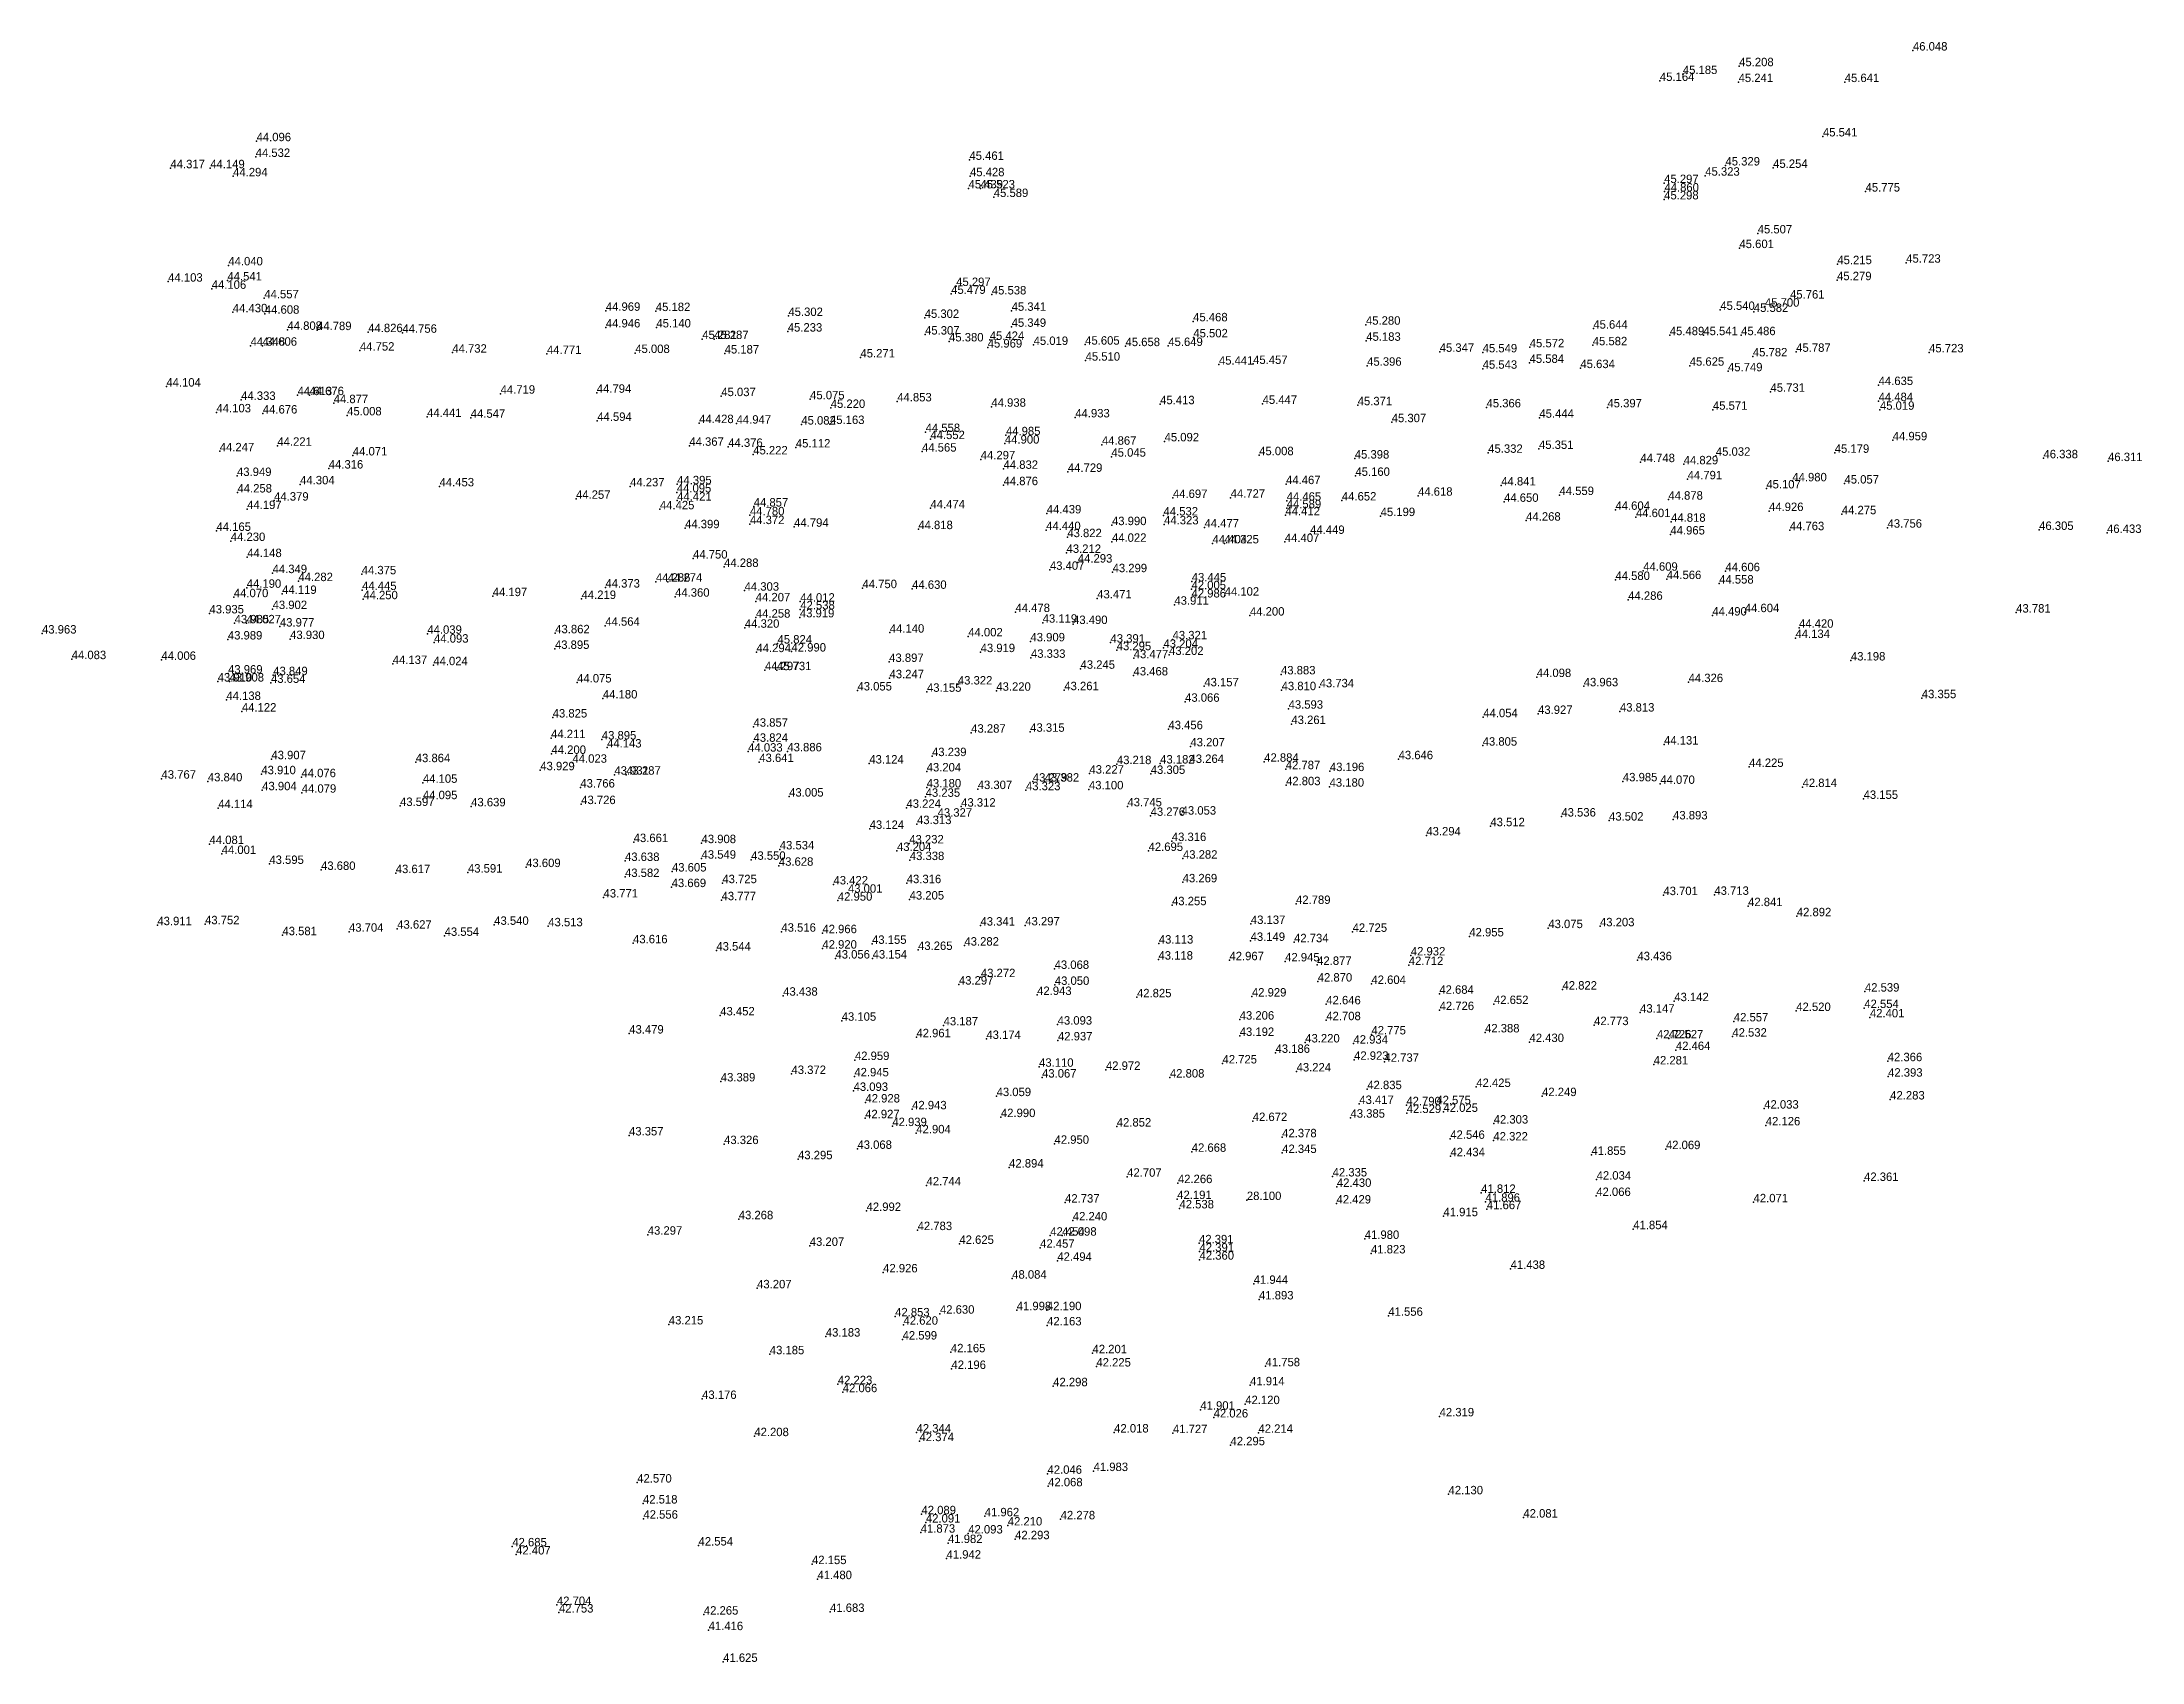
# Model space of a CAD drawing. Header units: metres. Extents: x 18 to 317, y 48 to 279.
import ezdxf

# ---------------------------------------------------------------- set-up
doc = ezdxf.new("R2010")
doc.units = ezdxf.units.M
doc.layers.add('SURVEY-LABELS', color=2, linetype='Continuous')
doc.layers.add('SURVEY-POINTS', color=3, linetype='Continuous')

msp = doc.modelspace()

# ---------------------------------------------------------------- linework, layer by layer
at = {"layer": 'SURVEY-POINTS'}
for p in [(260.06, 275.22, 45.21), (284.81, 277.45, 46.05), (248.77, 273.12, 45.16), (252.04, 274.1, 45.19), (259.98, 272.96, 45.24), (275.1, 272.96, 45.64), (48.92, 264.54, 44.1), (271.99, 265.22, 45.54), (36.65, 260.69, 44.32), (42.32, 260.69, 44.15), (48.79, 262.3, 44.53), (150.44, 261.88, 45.46), (258.11, 261.08, 45.33), (264.9, 260.74, 45.25), (45.58, 259.54, 44.29), (150.31, 257.82, 45.44), (150.52, 259.55, 45.43), (152.01, 257.82, 45.52), (249.38, 258.58, 45.3), (249.42, 257.37, 44.86), (255.23, 259.63, 45.32), (278.06, 257.37, 45.78), (153.91, 256.59, 45.59), (249.38, 256.25, 45.3), (262.7, 251.41, 45.51), (260.1, 249.32, 45.6), (44.9, 246.86, 44.04), (274.04, 247.03, 45.22), (283.85, 247.24, 45.72), (36.33, 244.54, 44.1), (42.53, 243.52, 44.11), (44.77, 244.71, 44.54), (147.84, 242.8, 45.48), (148.55, 243.92, 45.3), (153.63, 242.72, 45.54), (274, 244.75, 45.28), (45.54, 240.18, 44.43), (50.02, 242.17, 44.56), (50.1, 239.97, 44.61), (98.66, 240.39, 44.97), (105.78, 240.35, 45.18), (124.66, 239.65, 45.3), (144.07, 239.38, 45.3), (156.45, 240.39, 45.34), (257.37, 240.52, 45.54), (262.15, 240.23, 45.58), (263.73, 240.98, 45.7), (267.31, 242.13, 45.76), (53.32, 237.68, 44.81), (57.53, 237.64, 44.79), (64.82, 237.35, 44.83), (69.69, 237.26, 44.76), (98.66, 238.02, 44.95), (105.86, 238.02, 45.14), (112.39, 236.37, 45.28), (114.08, 236.37, 45.29), (124.57, 237.43, 45.23), (144.12, 237.01, 45.31), (156.45, 238.11, 45.35), (182.3, 238.89, 45.47), (182.33, 236.61, 45.5), (206.91, 238.41, 45.28), (239.29, 237.85, 45.64), (250.18, 236.92, 45.49), (254.96, 236.92, 45.54), (260.34, 236.92, 45.49), (48.07, 235.42, 44.35), (49.77, 235.42, 44.61), (63.64, 234.72, 44.75), (76.8, 234.43, 44.73), (90.27, 234.24, 44.77), (102.85, 234.38, 45.01), (115.58, 234.31, 45.19), (134.92, 233.75, 45.27), (147.54, 236.03, 45.38), (153.04, 235.15, 45.97), (153.33, 236.25, 45.42), (159.58, 235.53, 45.02), (166.92, 235.57, 45.6), (166.98, 233.29, 45.51), (172.67, 235.36, 45.66), (178.76, 235.38, 45.65), (206.95, 236.12, 45.18), (217.41, 234.55, 45.35), (223.53, 234.47, 45.55), (230.24, 235.19, 45.57), (239.21, 235.48, 45.58), (262.01, 233.9, 45.78), (268.18, 234.55, 45.79), (287.11, 234.47, 45.72), (185.97, 232.73, 45.44), (190.84, 232.82, 45.46), (207.08, 232.57, 45.4), (223.53, 232.14, 45.54), (230.21, 232.97, 45.58), (237.45, 232.23, 45.63), (253.02, 232.57, 45.62), (258.47, 231.78, 45.75), (36.07, 229.6, 44.1), (46.72, 227.7, 44.33), (54.76, 228.38, 44.61), (56.45, 228.38, 44.68), (83.67, 228.59, 44.72), (97.37, 228.72, 44.79), (115.1, 228.24, 45.04), (127.75, 227.79, 45.08), (140.16, 227.49, 44.85), (264.52, 228.86, 45.73), (279.92, 229.82, 44.63), (279.92, 227.53, 44.48), (43.21, 225.93, 44.1), (49.81, 225.76, 44.68), (59.9, 227.24, 44.88), (61.82, 225.5, 45.01), (73.2, 225.27, 44.44), (79.42, 225.16, 44.55), (97.44, 224.72, 44.59), (111.95, 224.4, 44.43), (117.28, 224.32, 44.95), (130.69, 226.56, 45.22), (153.57, 226.73, 44.94), (165.51, 225.21, 44.93), (177.6, 227.09, 45.41), (192.19, 227.13, 45.45), (205.73, 226.94, 45.37), (210.58, 224.53, 45.31), (224.08, 226.64, 45.37), (231.61, 225.16, 45.44), (241.3, 226.64, 45.4), (256.32, 226.3, 45.57), (280.11, 226.3, 45.02), (126.5, 224.19, 45.08), (130.58, 224.27, 45.16), (144.2, 223.13, 44.56), (144.88, 222.12, 44.55), (155.49, 221.48, 44.9), (155.64, 222.67, 44.99), (169.31, 221.32, 44.87), (178.23, 221.8, 45.09), (281.93, 221.95, 44.96), (43.67, 220.38, 44.25), (51.88, 221.17, 44.22), (62.63, 219.79, 44.07), (110.55, 221.17, 44.37), (116.09, 221.02, 44.38), (119.65, 219.94, 45.22), (125.72, 220.93, 45.11), (143.69, 220.34, 44.56), (152.05, 219.24, 44.3), (170.66, 219.62, 45.04), (191.7, 219.83, 45.01), (205.32, 219.35, 45.4), (224.32, 220.17, 45.33), (231.55, 220.72, 45.35), (246, 218.84, 44.75), (252.16, 218.53, 44.83), (256.74, 219.75, 45.03), (273.67, 220.17, 45.18), (303.4, 219.39, 46.34), (312.6, 218.99, 46.31), (46.13, 216.87, 43.95), (55.12, 215.68, 44.3), (59.2, 217.93, 44.32), (74.98, 215.39, 44.45), (102.11, 215.39, 44.24), (108.82, 215.69, 44.4), (155.3, 217.89, 44.83), (155.3, 215.56, 44.88), (164.46, 217.46, 44.73), (195.53, 215.71, 44.47), (205.41, 216.89, 45.16), (226.18, 215.52, 44.84), (252.72, 216.4, 44.79), (267.63, 216.11, 44.98), (275.06, 215.79, 45.06), (46.2, 214.52, 44.26), (51.42, 213.36, 44.38), (94.41, 213.62, 44.26), (108.77, 214.54, 44.1), (108.82, 213.36, 44.42), (119.72, 212.52, 44.86), (179.42, 213.74, 44.7), (187.64, 213.78, 44.73), (195.62, 213.35, 44.47), (203.48, 213.38, 44.65), (214.33, 214.06, 44.62), (226.58, 213.19, 44.65), (234.47, 214.16, 44.56), (249.98, 213.5, 44.88), (263.93, 215.1, 45.11), (47.58, 212.16, 44.2), (106.36, 212.13, 44.42), (109.94, 209.43, 44.4), (119.18, 211.27, 44.78), (119.18, 210.02, 44.37), (125.48, 209.64, 44.79), (144.9, 212.27, 44.47), (161.46, 211.54, 44.44), (170.74, 209.87, 43.99), (178.08, 211.25, 44.53), (178.16, 209.98, 44.32), (183.92, 209.55, 44.48), (195.45, 211.29, 44.41), (195.62, 212.28, 44.59), (209, 211.16, 45.2), (229.73, 210.51, 44.27), (242.44, 212.05, 44.6), (245.36, 211.01, 44.6), (250.37, 210.35, 44.82), (264.31, 211.88, 44.93), (274.68, 211.42, 44.28), (281.19, 209.51, 43.76), (43.21, 209.05, 44.17), (45.25, 207.61, 44.23), (143.16, 209.3, 44.82), (161.37, 209.17, 44.44), (164.38, 208.16, 43.82), (170.74, 207.5, 44.02), (185.06, 207.27, 44.4), (186.75, 207.27, 44.33), (195.36, 207.47, 44.41), (198.96, 208.62, 44.45), (250.27, 208.54, 44.97), (267.27, 209.15, 44.76), (302.78, 209.19, 46.31), (312.45, 208.76, 46.43), (47.59, 205.32, 44.15), (111.08, 205.11, 44.75), (115.5, 203.92, 44.29), (161.9, 203.51, 43.41), (164.27, 205.92, 43.21), (165.88, 204.54, 44.29), (246.4, 203.38, 44.61), (47.52, 200.95, 44.19), (51.2, 203.04, 44.35), (54.88, 201.9, 44.28), (63.89, 202.87, 44.38), (63.94, 200.63, 44.44), (98.6, 200.98, 44.37), (105.79, 201.82, 44.29), (107.48, 201.82, 44.27), (118.42, 200.54, 44.3), (135.21, 200.9, 44.75), (142.28, 200.8, 44.63), (170.83, 203.17, 43.3), (182.07, 200.75, 42.01), (182.1, 201.86, 43.44), (242.44, 202.07, 44.58), (249.76, 202.19, 44.57), (257.21, 201.55, 44.56), (258.11, 203.31, 44.61), (45.68, 199.61, 44.07), (51.2, 197.92, 43.9), (52.56, 200.08, 44.12), (64.12, 199.32, 44.25), (82.55, 199.76, 44.2), (95.2, 199.36, 44.22), (108.52, 199.68, 44.36), (120.01, 199.02, 44.21), (126.35, 198.98, 44.01), (126.35, 197.88, 42.54), (157, 197.5, 44.48), (168.64, 199.44, 43.47), (179.63, 198.54, 43.91), (182.07, 199.57, 42.99), (186.79, 199.83, 44.1), (244.26, 199.24, 44.29), (260.86, 197.48, 44.6), (299.51, 197.42, 43.78), (18.36, 194.43, 43.96), (42.21, 197.3, 43.94), (45.79, 195.89, 43.99), (47.48, 195.89, 44.03), (52.24, 195.43, 43.98), (73.24, 194.4, 44.04), (91.45, 194.47, 43.86), (98.58, 195.55, 44.56), (118.46, 195.26, 44.32), (120.03, 196.7, 44.26), (126.29, 196.74, 43.92), (139.1, 194.56, 44.14), (160.87, 195.98, 43.12), (165.2, 195.79, 43.49), (190.39, 196.99, 44.2), (256.24, 197, 44.49), (268.58, 195.26, 44.42), (44.83, 193.59, 43.99), (53.7, 193.65, 43.93), (74.19, 193.14, 44.09), (91.41, 192.25, 43.9), (120.11, 191.79, 44.29), (123.11, 193.01, 45.82), (125.1, 191.87, 42.99), (150.27, 194.03, 44), (152.03, 191.79, 43.92), (159.13, 193.32, 43.91), (170.53, 193.14, 43.39), (171.41, 192.06, 43.29), (178.07, 192.4, 43.2), (179.37, 193.61, 43.32), (268.08, 193.8, 44.13), (22.59, 190.79, 44.08), (35.38, 190.69, 44.01), (44.86, 188.74, 43.97), (51.29, 188.51, 43.85), (68.31, 190.1, 44.14), (74.09, 189.93, 44.02), (121.32, 189.22, 44.3), (123.02, 189.22, 45.73), (139.01, 190.39, 43.9), (159.2, 190.98, 43.33), (166.26, 189.42, 43.24), (173.81, 188.47, 43.47), (173.84, 190.91, 43.48), (178.87, 191.39, 43.2), (194.81, 188.62, 43.88), (275.97, 190.6, 43.2), (43.38, 187.6, 43.91), (45.07, 187.6, 43.91), (50.97, 187.41, 43.65), (94.57, 187.47, 44.08), (134.49, 186.33, 43.06), (139.06, 188.07, 43.25), (144.39, 186.14, 43.15), (148.79, 187.18, 43.32), (154.27, 186.29, 43.22), (163.95, 186.37, 43.26), (183.89, 186.92, 43.16), (194.9, 186.37, 43.81), (200.31, 186.78, 43.73), (231.23, 188.24, 44.1), (237.92, 186.92, 43.96), (252.86, 187.52, 44.33), (44.62, 184.98, 44.14), (46.83, 183.33, 44.12), (91.09, 182.48, 43.83), (98.24, 185.19, 44.18), (181.15, 184.72, 43.07), (195.89, 183.73, 43.59), (223.62, 182.52, 44.05), (231.42, 182.99, 43.93), (243.08, 183.33, 43.81), (286.07, 185.23, 43.35), (90.86, 179.54, 44.21), (119.69, 181.17, 43.86), (150.69, 180.32, 43.29), (159.09, 180.45, 43.31), (178.78, 180.81, 43.46), (196.29, 181.55, 43.26), (51.03, 176.54, 43.91), (90.92, 177.3, 44.2), (98.09, 179.35, 43.9), (98.83, 178.21, 44.14), (118.93, 177.62, 44.03), (119.69, 179.02, 43.82), (124.51, 177.66, 43.89), (145.11, 176.98, 43.24), (181.91, 178.37, 43.21), (211.56, 176.54, 43.65), (223.53, 178.47, 43.81), (249.36, 178.63, 44.13), (35.38, 173.77, 43.77), (49.6, 174.4, 43.91), (55.31, 173.98, 44.08), (71.59, 176.12, 43.86), (89.32, 174.97, 43.93), (93.91, 176.04, 44.02), (99.88, 174.34, 43.93), (101.57, 174.34, 43.29), (120.51, 176.14, 43.64), (136.18, 175.93, 43.12), (144.35, 174.8, 43.2), (167.53, 174.49, 43.23), (171.44, 175.84, 43.22), (176.26, 174.45, 43.31), (177.6, 175.93, 43.18), (181.78, 176.01, 43.26), (192.42, 176.18, 42.88), (195.49, 175.12, 42.79), (201.77, 174.85, 43.2), (261.48, 175.44, 44.22), (41.98, 173.39, 43.84), (49.72, 172.12, 43.9), (55.35, 171.77, 44.08), (72.61, 173.18, 44.1), (72.61, 170.85, 44.1), (95.03, 172.51, 43.77), (124.76, 171.22, 43.01), (144.2, 171.19, 43.24), (144.35, 172.52, 43.18), (151.62, 172.29, 43.31), (158.49, 172.12, 43.32), (159.47, 173.35, 43.28), (161.16, 173.35, 43.38), (167.46, 172.25, 43.1), (195.53, 172.84, 42.8), (201.73, 172.63, 43.18), (243.5, 173.39, 43.99), (248.83, 173.03, 44.07), (269.09, 172.58, 42.81), (277.78, 170.89, 43.15), (43.46, 169.58, 44.11), (69.35, 169.88, 43.6), (79.48, 169.83, 43.64), (95.15, 170.15, 43.73), (141.47, 169.62, 43.22), (145.91, 168.36, 43.33), (149.26, 169.79, 43.31), (172.94, 169.83, 43.74), (176.24, 168.48, 43.28), (180.66, 168.65, 43.05), (234.74, 168.38, 43.54), (241.53, 167.8, 43.5), (250.65, 167.97, 43.89), (102.62, 164.74, 43.66), (112.29, 164.59, 43.91), (136.23, 166.62, 43.12), (141.87, 164.55, 43.23), (142.97, 167.3, 43.31), (179.26, 164.89, 43.32), (215.51, 165.69, 43.29), (224.63, 167, 43.51), (42.22, 164.46, 44.08), (43.95, 163.05, 44), (50.74, 161.63, 43.6), (101.39, 162.05, 43.64), (112.29, 162.38, 43.55), (119.35, 162.22, 43.55), (123.43, 163.7, 43.53), (140.12, 163.48, 43.2), (141.95, 162.18, 43.34), (175.95, 163.48, 42.69), (180.85, 162.38, 43.28), (58.1, 160.78, 43.68), (68.74, 160.32, 43.62), (79.02, 160.4, 43.59), (87.31, 161.18, 43.61), (101.39, 159.77, 43.58), (108.08, 160.55, 43.6), (115.25, 158.89, 43.72), (123.3, 161.37, 43.63), (131.08, 158.71, 43.42), (141.51, 158.89, 43.32), (180.81, 159.01, 43.27), (98.33, 156.85, 43.77), (108.03, 158.33, 43.67), (115.14, 156.46, 43.78), (131.7, 156.4, 42.95), (133.14, 157.53, 43), (141.92, 156.56, 43.21), (179.29, 155.75, 43.26), (196.95, 155.93, 42.79), (249.27, 157.19, 43.7), (256.53, 157.23, 43.71), (261.33, 155.62, 42.84), (34.79, 152.91, 43.91), (41.58, 153.04, 43.75), (82.76, 152.96, 43.54), (90.46, 152.75, 43.51), (152.01, 152.85, 43.34), (158.39, 152.88, 43.3), (190.52, 153.08, 43.14), (240.24, 152.75, 43.2), (268.27, 154.18, 42.89), (52.6, 151.48, 43.58), (62.08, 151.98, 43.7), (68.95, 152.41, 43.63), (75.7, 151.39, 43.55), (102.54, 150.33, 43.62), (123.66, 151.98, 43.52), (129.5, 151.77, 42.97), (129.5, 149.57, 42.92), (136.57, 150.25, 43.15), (149.73, 150, 43.28), (177.41, 150.29, 43.11), (190.48, 150.67, 43.15), (196.67, 150.48, 42.73), (205.01, 151.96, 42.72), (221.63, 151.31, 42.96), (232.88, 152.49, 43.08), (114.4, 149.3, 43.54), (131.36, 148.16, 43.06), (136.65, 148.16, 43.15), (143.12, 149.38, 43.26), (162.57, 146.68, 43.07), (177.36, 148.01, 43.12), (187.47, 147.92, 42.97), (195.4, 147.75, 42.94), (199.96, 147.25, 42.88), (213.01, 147.23, 42.71), (213.3, 148.6, 42.93), (245.57, 147.92, 43.44), (148.94, 144.45, 43.3), (152.07, 145.51, 43.27), (162.6, 144.41, 43.05), (200.04, 144.88, 42.87), (207.69, 144.54, 42.6), (234.9, 143.74, 42.82), (123.92, 142.87, 43.44), (160.08, 142.97, 42.94), (174.3, 142.64, 42.83), (190.67, 142.75, 42.93), (201.26, 141.64, 42.65), (217.36, 143.14, 42.68), (217.4, 140.82, 42.73), (225.14, 141.68, 42.65), (250.82, 142.09, 43.14), (268.19, 140.69, 42.52), (277.88, 141.11, 42.55), (277.97, 143.45, 42.54), (114.95, 140.06, 43.45), (132.25, 139.3, 43.1), (146.76, 138.64, 43.19), (163, 138.75, 43.09), (188.93, 139.46, 43.21), (201.26, 139.38, 42.71), (223.87, 137.64, 42.39), (239.4, 138.68, 42.77), (245.95, 140.46, 43.15), (259.3, 139.21, 42.56), (278.68, 139.78, 42.4), (101.99, 137.48, 43.48), (142.89, 136.95, 42.96), (152.85, 136.71, 43.17), (163.05, 136.5, 42.94), (188.93, 137.14, 43.19), (194.03, 134.73, 43.19), (198.26, 136.21, 43.22), (205.13, 136.04, 42.93), (207.69, 137.35, 42.78), (230.2, 136.27, 42.43), (248.35, 136.79, 42.73), (250.04, 136.79, 42.53), (251.05, 135.13, 42.46), (259.09, 137.04, 42.53), (125.1, 131.72, 43.37), (134.13, 133.71, 42.96), (160.36, 132.75, 43.11), (169.88, 132.31, 42.97), (186.48, 133.22, 42.72), (197.03, 132.08, 43.22), (205.22, 133.74, 42.92), (209.55, 133.46, 42.74), (247.89, 133.08, 42.28), (281.22, 133.54, 42.37), (115.03, 130.66, 43.39), (133.94, 129.31, 43.09), (134.05, 131.38, 42.94), (160.78, 131.21, 43.07), (178.99, 131.21, 42.81), (207.1, 129.56, 42.83), (222.62, 129.87, 42.42), (281.27, 131.34, 42.39), (135.63, 127.66, 42.93), (142.28, 126.69, 42.94), (154.31, 128.57, 43.06), (205.96, 127.45, 43.42), (212.66, 127.27, 42.79), (212.71, 126.16, 42.53), (216.94, 127.42, 42.58), (217.95, 126.32, 42.03), (231.99, 128.57, 42.25), (263.63, 126.79, 42.03), (281.57, 128.09, 42.28), (101.96, 122.97, 43.36), (135.59, 125.42, 42.93), (139.46, 124.3, 42.94), (142.87, 123.27, 42.9), (154.92, 125.58, 42.99), (171.42, 124.24, 42.85), (190.79, 125.02, 42.67), (194.98, 122.71, 42.38), (204.71, 125.5, 43.38), (225.1, 124.66, 42.3), (263.85, 124.4, 42.13), (115.5, 121.74, 43.33), (134.49, 121.06, 43.07), (162.56, 121.78, 42.95), (182.1, 120.64, 42.67), (194.98, 120.47, 42.35), (218.92, 122.49, 42.55), (218.94, 120.01, 42.43), (225.06, 122.25, 42.32), (239.02, 120.2, 41.85), (249.63, 121.02, 42.07), (126.03, 119.58, 43.29), (156.09, 118.4, 42.89), (172.9, 117.09, 42.71), (202.16, 117.13, 42.33), (239.76, 116.68, 42.03), (144.33, 115.86, 42.74), (180.03, 113.91, 42.19), (180.13, 116.18, 42.27), (189.95, 113.77, 28.1), (202.77, 115.65, 42.43), (223.32, 114.79, 41.81), (239.71, 114.35, 42.07), (277.85, 116.49, 42.36), (117.59, 111.04, 43.27), (135.79, 112.22, 42.99), (164.06, 113.41, 42.74), (165.16, 110.87, 42.24), (180.35, 112.58, 42.54), (202.72, 113.28, 42.43), (217.95, 111.47, 41.92), (223.94, 113.53, 41.9), (224.13, 112.47, 41.67), (262.11, 113.45, 42.07), (104.63, 108.84, 43.3), (143.06, 109.49, 42.78), (161.95, 108.7, 42.45), (163.64, 108.7, 42.1), (206.74, 108.24, 41.98), (244.98, 109.62, 41.85), (127.7, 107.25, 43.21), (149.01, 107.53, 42.62), (160.51, 106.98, 42.46), (162.96, 105.12, 42.49), (183.14, 107.61, 42.39), (183.21, 106.43, 42.39), (183.21, 105.28, 42.36), (207.63, 106.17, 41.82), (138.15, 103.47, 42.93), (156.53, 102.58, 48.08), (190.92, 101.84, 41.94), (227.51, 103.97, 41.44), (120.2, 101.2, 43.21), (191.68, 99.62, 41.89), (107.63, 96.06, 43.22), (139.86, 97.21, 42.85), (141.05, 96.02, 42.62), (146.24, 97.59, 42.63), (157.17, 98.09, 42), (161.48, 98.09, 42.19), (161.5, 95.92, 42.16), (210.1, 97.29, 41.56), (129.99, 94.33, 43.18), (140.92, 93.91, 42.6), (122.01, 91.81, 43.19), (147.8, 92.09, 42.17), (167.97, 91.96, 42.2), (168.52, 90.07, 42.22), (192.61, 90.1, 41.76), (131.7, 87.55, 42.22), (147.88, 89.72, 42.2), (162.37, 87.26, 42.3), (190.41, 87.39, 41.91), (112.37, 85.45, 43.18), (132.4, 86.41, 42.07), (183.33, 83.92, 41.9), (189.72, 84.71, 42.12), (185.22, 82.81, 42.03), (217.4, 82.97, 42.32), (119.81, 80.15, 42.21), (142.91, 80.67, 42.34), (143.33, 79.44, 42.37), (171.05, 80.67, 42.02), (179.42, 80.58, 41.73), (187.62, 78.85, 42.29), (191.6, 80.63, 42.21), (161.56, 74.79, 42.05), (168.12, 75.18, 41.98), (103.13, 73.54, 42.57), (161.65, 73.01, 42.07), (218.67, 71.87, 42.13), (103.95, 70.56, 42.52), (143.61, 69.03, 42.09), (104.01, 68.4, 42.56), (143.5, 66.41, 41.87), (144.24, 67.85, 42.09), (150.27, 66.29, 42.09), (152.62, 68.74, 41.96), (155.9, 67.43, 42.21), (163.43, 68.31, 42.28), (229.33, 68.56, 42.08), (85.34, 64.46, 42.69), (85.89, 63.3, 42.41), (111.86, 64.58, 42.55), (147.39, 64.93, 41.98), (156.95, 65.48, 42.29), (128.02, 61.93, 42.15), (147.18, 62.71, 41.94), (128.8, 59.79, 41.48), (91.69, 56.11, 42.7), (91.98, 55.03, 42.75), (112.62, 54.74, 42.26), (130.59, 55.12, 41.68), (113.3, 52.53, 41.42), (115.37, 48.01, 41.62)]:
    msp.add_point(p, dxfattribs=at)

# ---------------------------------------------------------------- texts
at = {"layer": 'SURVEY-LABELS'}
for s, p in [('46.048', (284.81, 277.45, 46.25)), ('45.185', (252.04, 274.1, 45.39)), ('45.208', (260.06, 275.22, 45.41)), ('45.164', (248.77, 273.12, 45.36)), ('45.241', (259.98, 272.96, 45.44)), ('45.641', (275.1, 272.96, 45.84)), ('45.541', (271.99, 265.22, 45.74)), ('44.532', (48.79, 262.3, 44.73)), ('44.096', (48.92, 264.54, 44.3)), ('44.317', (36.65, 260.69, 44.52)), ('44.149', (42.32, 260.69, 44.35)), ('44.294', (45.58, 259.54, 44.49)), ('45.461', (150.44, 261.88, 45.66)), ('45.428', (150.52, 259.55, 45.63)), ('45.323', (255.23, 259.63, 45.52)), ('45.329', (258.11, 261.08, 45.53)), ('45.254', (264.9, 260.74, 45.45)), ('45.439', (150.31, 257.82, 45.64)), ('45.523', (152.01, 257.82, 45.72)), ('45.589', (153.91, 256.59, 45.79)), ('45.297', (249.38, 258.58, 45.5)), ('45.298', (249.38, 256.25, 45.5)), ('44.860', (249.42, 257.37, 45.06)), ('45.775', (278.06, 257.37, 45.98)), ('45.507', (262.7, 251.41, 45.71)), ('45.601', (260.1, 249.32, 45.8)), ('45.215', (274.04, 247.03, 45.42)), ('45.723', (283.85, 247.24, 45.92)), ('44.103', (36.33, 244.54, 44.3)), ('44.541', (44.77, 244.71, 44.74)), ('44.040', (44.9, 246.86, 44.24)), ('45.279', (274, 244.75, 45.48)), ('44.106', (42.53, 243.52, 44.31)), ('44.557', (50.02, 242.17, 44.76)), ('45.479', (147.84, 242.8, 45.68)), ('45.297', (148.55, 243.92, 45.5)), ('45.538', (153.63, 242.72, 45.74)), ('45.761', (267.31, 242.13, 45.96)), ('44.430', (45.54, 240.18, 44.63)), ('44.608', (50.1, 239.97, 44.81)), ('44.969', (98.66, 240.39, 45.17)), ('45.182', (105.78, 240.35, 45.38)), ('45.302', (124.66, 239.65, 45.5)), ('45.302', (144.07, 239.38, 45.5)), ('45.341', (156.45, 240.39, 45.54)), ('45.349', (156.45, 238.11, 45.55)), ('45.468', (182.3, 238.89, 45.67)), ('45.280', (206.91, 238.41, 45.48)), ('45.540', (257.37, 240.52, 45.74)), ('45.582', (262.15, 240.23, 45.78)), ('45.700', (263.73, 240.98, 45.9)), ('44.348', (48.07, 235.42, 44.55)), ('44.606', (49.77, 235.42, 44.81)), ('44.808', (53.32, 237.68, 45.01)), ('44.789', (57.53, 237.64, 44.99)), ('44.826', (64.82, 237.35, 45.03)), ('44.756', (69.69, 237.26, 44.96)), ('44.946', (98.66, 238.02, 45.15)), ('45.140', (105.86, 238.02, 45.34)), ('45.281', (112.39, 236.37, 45.48)), ('45.287', (114.08, 236.37, 45.49)), ('45.233', (124.57, 237.43, 45.43)), ('45.307', (144.12, 237.01, 45.51)), ('45.380', (147.54, 236.03, 45.58)), ('45.969', (153.04, 235.15, 46.17)), ('45.424', (153.33, 236.25, 45.62)), ('45.019', (159.58, 235.53, 45.22)), ('45.605', (166.92, 235.57, 45.8)), ('45.658', (172.67, 235.36, 45.86)), ('45.649', (178.76, 235.38, 45.85)), ('45.502', (182.33, 236.61, 45.7)), ('45.183', (206.95, 236.12, 45.38)), ('45.572', (230.24, 235.19, 45.77)), ('45.582', (239.21, 235.48, 45.78)), ('45.644', (239.29, 237.85, 45.84)), ('45.489', (250.18, 236.92, 45.69)), ('45.541', (254.96, 236.92, 45.74)), ('45.486', (260.34, 236.92, 45.69)), ('44.752', (63.64, 234.72, 44.95)), ('44.732', (76.8, 234.43, 44.93)), ('44.771', (90.27, 234.24, 44.97)), ('45.008', (102.85, 234.38, 45.21)), ('45.187', (115.58, 234.31, 45.39)), ('45.271', (134.92, 233.75, 45.47)), ('45.510', (166.98, 233.29, 45.71)), ('45.441', (185.97, 232.73, 45.64)), ('45.457', (190.84, 232.82, 45.66)), ('45.396', (207.08, 232.57, 45.6)), ('45.347', (217.41, 234.55, 45.55)), ('45.549', (223.53, 234.47, 45.75)), ('45.543', (223.53, 232.14, 45.74)), ('45.584', (230.21, 232.97, 45.78)), ('45.634', (237.45, 232.23, 45.83)), ('45.625', (253.02, 232.57, 45.83)), ('45.782', (262.01, 233.9, 45.98)), ('45.787', (268.18, 234.55, 45.99)), ('45.723', (287.11, 234.47, 45.92)), ('44.104', (36.07, 229.6, 44.3)), ('45.749', (258.47, 231.78, 45.95)), ('44.635', (279.92, 229.82, 44.83)), ('44.333', (46.72, 227.7, 44.53)), ('44.613', (54.76, 228.38, 44.81)), ('44.676', (56.45, 228.38, 44.88)), ('44.877', (59.9, 227.24, 45.08)), ('44.719', (83.67, 228.59, 44.92)), ('44.794', (97.37, 228.72, 44.99)), ('45.037', (115.1, 228.24, 45.24)), ('45.075', (127.75, 227.79, 45.28)), ('45.220', (130.69, 226.56, 45.42)), ('44.853', (140.16, 227.49, 45.05)), ('44.938', (153.57, 226.73, 45.14)), ('45.413', (177.6, 227.09, 45.61)), ('45.447', (192.19, 227.13, 45.65)), ('45.371', (205.73, 226.94, 45.57)), ('45.366', (224.08, 226.64, 45.57)), ('45.397', (241.3, 226.64, 45.6)), ('45.571', (256.32, 226.3, 45.77)), ('45.731', (264.52, 228.86, 45.93)), ('44.484', (279.92, 227.53, 44.68)), ('45.019', (280.11, 226.3, 45.22)), ('44.103', (43.21, 225.93, 44.3)), ('44.676', (49.81, 225.76, 44.88)), ('45.008', (61.82, 225.5, 45.21)), ('44.441', (73.2, 225.27, 44.64)), ('44.547', (79.42, 225.16, 44.75)), ('44.594', (97.44, 224.72, 44.79)), ('44.428', (111.95, 224.4, 44.63)), ('44.947', (117.28, 224.32, 45.15)), ('45.082', (126.5, 224.19, 45.28)), ('45.163', (130.58, 224.27, 45.36)), ('44.558', (144.2, 223.13, 44.76)), ('44.933', (165.51, 225.21, 45.13)), ('45.307', (210.58, 224.53, 45.51)), ('45.444', (231.61, 225.16, 45.64)), ('44.247', (43.67, 220.38, 44.45)), ('44.221', (51.88, 221.17, 44.42)), ('44.367', (110.55, 221.17, 44.57)), ('44.376', (116.09, 221.02, 44.58)), ('45.112', (125.72, 220.93, 45.31)), ('44.565', (143.69, 220.34, 44.76)), ('44.552', (144.88, 222.12, 44.75)), ('44.900', (155.49, 221.48, 45.1)), ('44.985', (155.64, 222.67, 45.19)), ('44.867', (169.31, 221.32, 45.07)), ('45.092', (178.23, 221.8, 45.29)), ('45.332', (224.32, 220.17, 45.53)), ('45.351', (231.55, 220.72, 45.55)), ('45.179', (273.67, 220.17, 45.38)), ('44.959', (281.93, 221.95, 45.16)), ('44.316', (59.2, 217.93, 44.52)), ('44.071', (62.63, 219.79, 44.27)), ('45.222', (119.65, 219.94, 45.42)), ('44.297', (152.05, 219.24, 44.5)), ('44.832', (155.3, 217.89, 45.03)), ('44.729', (164.46, 217.46, 44.93)), ('45.045', (170.66, 219.62, 45.24)), ('45.008', (191.7, 219.83, 45.21)), ('45.398', (205.32, 219.35, 45.6)), ('44.748', (246, 218.84, 44.95)), ('44.829', (252.16, 218.53, 45.03)), ('45.032', (256.74, 219.75, 45.23)), ('46.338', (303.4, 219.39, 46.54)), ('46.311', (312.6, 218.99, 46.51)), ('43.949', (46.13, 216.87, 44.15)), ('44.258', (46.2, 214.52, 44.46)), ('44.304', (55.12, 215.68, 44.5)), ('44.453', (74.98, 215.39, 44.65)), ('44.237', (102.11, 215.39, 44.44)), ('44.095', (108.77, 214.54, 44.3)), ('44.395', (108.82, 215.69, 44.6)), ('44.876', (155.3, 215.56, 45.08)), ('44.467', (195.53, 215.71, 44.67)), ('45.160', (205.41, 216.89, 45.36)), ('44.841', (226.18, 215.52, 45.04)), ('44.559', (234.47, 214.16, 44.76)), ('44.791', (252.72, 216.4, 44.99)), ('45.107', (263.93, 215.1, 45.31)), ('44.980', (267.63, 216.11, 45.18)), ('45.057', (275.06, 215.79, 45.26)), ('44.197', (47.58, 212.16, 44.4)), ('44.379', (51.42, 213.36, 44.58)), ('44.257', (94.41, 213.62, 44.46)), ('44.425', (106.36, 212.13, 44.62)), ('44.421', (108.82, 213.36, 44.62)), ('44.780', (119.18, 211.27, 44.98)), ('44.857', (119.72, 212.52, 45.06)), ('44.474', (144.9, 212.27, 44.67)), ('44.439', (161.46, 211.54, 44.64)), ('44.532', (178.08, 211.25, 44.73)), ('44.697', (179.42, 213.74, 44.9)), ('44.727', (187.64, 213.78, 44.93)), ('44.412', (195.45, 211.29, 44.61)), ('44.465', (195.62, 213.35, 44.67)), ('44.589', (195.62, 212.28, 44.79)), ('44.652', (203.48, 213.38, 44.85)), ('45.199', (209, 211.16, 45.4)), ('44.618', (214.33, 214.06, 44.82)), ('44.650', (226.58, 213.19, 44.85)), ('44.604', (242.44, 212.05, 44.8)), ('44.878', (249.98, 213.5, 45.08)), ('44.926', (264.31, 211.88, 45.13)), ('44.275', (274.68, 211.42, 44.48)), ('44.165', (43.21, 209.05, 44.37)), ('44.399', (109.94, 209.43, 44.6)), ('44.372', (119.18, 210.02, 44.57)), ('44.794', (125.48, 209.64, 44.99)), ('44.818', (143.16, 209.3, 45.02)), ('44.440', (161.37, 209.17, 44.64)), ('43.822', (164.38, 208.16, 44.02)), ('43.990', (170.74, 209.87, 44.19)), ('44.323', (178.16, 209.98, 44.52)), ('44.477', (183.92, 209.55, 44.68)), ('44.449', (198.96, 208.62, 44.65)), ('44.268', (229.73, 210.51, 44.47)), ('44.601', (245.36, 211.01, 44.8)), ('44.965', (250.27, 208.54, 45.17)), ('44.818', (250.37, 210.35, 45.02)), ('44.763', (267.27, 209.15, 44.96)), ('43.756', (281.19, 209.51, 43.96)), ('46.305', (302.78, 209.19, 46.51)), ('46.433', (312.45, 208.76, 46.63)), ('44.230', (45.25, 207.61, 44.43)), ('44.148', (47.59, 205.32, 44.35)), ('43.212', (164.27, 205.92, 43.41)), ('44.022', (170.74, 207.5, 44.22)), ('44.404', (185.06, 207.27, 44.6)), ('44.325', (186.75, 207.27, 44.53)), ('44.407', (195.36, 207.47, 44.61)), ('44.349', (51.2, 203.04, 44.55)), ('44.375', (63.89, 202.87, 44.58)), ('44.750', (111.08, 205.11, 44.95)), ('44.288', (115.5, 203.92, 44.49)), ('43.407', (161.9, 203.51, 43.61)), ('44.293', (165.88, 204.54, 44.49)), ('43.299', (170.83, 203.17, 43.5)), ('44.609', (246.4, 203.38, 44.81)), ('44.566', (249.76, 202.19, 44.77)), ('44.606', (258.11, 203.31, 44.81)), ('44.070', (45.68, 199.61, 44.27)), ('44.190', (47.52, 200.95, 44.39)), ('44.119', (52.56, 200.08, 44.32)), ('44.282', (54.88, 201.9, 44.48)), ('44.445', (63.94, 200.63, 44.64)), ('44.250', (64.12, 199.32, 44.45)), ('44.197', (82.55, 199.76, 44.4)), ('44.219', (95.2, 199.36, 44.42)), ('44.373', (98.6, 200.98, 44.57)), ('44.286', (105.79, 201.82, 44.49)), ('44.274', (107.48, 201.82, 44.47)), ('44.360', (108.52, 199.68, 44.56)), ('44.303', (118.42, 200.54, 44.5)), ('44.750', (135.21, 200.9, 44.95)), ('44.630', (142.28, 200.8, 44.83)), ('43.471', (168.64, 199.44, 43.67)), ('42.005', (182.07, 200.75, 42.21)), ('42.986', (182.07, 199.57, 43.19)), ('43.445', (182.1, 201.86, 43.64)), ('44.102', (186.79, 199.83, 44.3)), ('44.580', (242.44, 202.07, 44.78)), ('44.286', (244.26, 199.24, 44.49)), ('44.558', (257.21, 201.55, 44.76)), ('43.935', (42.21, 197.3, 44.14)), ('43.902', (51.2, 197.92, 44.1)), ('44.207', (120.01, 199.02, 44.41)), ('44.258', (120.03, 196.7, 44.46)), ('43.919', (126.29, 196.74, 44.12)), ('44.012', (126.35, 198.98, 44.21)), ('42.538', (126.35, 197.88, 42.74)), ('44.478', (157, 197.5, 44.68)), ('43.911', (179.63, 198.54, 44.11)), ('44.200', (190.39, 196.99, 44.4)), ('44.490', (256.24, 197, 44.69)), ('44.604', (260.86, 197.48, 44.8)), ('43.781', (299.51, 197.42, 43.98)), ('43.963', (18.36, 194.43, 44.16)), ('43.989', (44.83, 193.59, 44.19)), ('43.985', (45.79, 195.89, 44.19)), ('44.027', (47.48, 195.89, 44.23)), ('43.977', (52.24, 195.43, 44.18)), ('43.930', (53.7, 193.65, 44.13)), ('44.039', (73.24, 194.4, 44.24)), ('43.862', (91.45, 194.47, 44.06)), ('44.564', (98.58, 195.55, 44.76)), ('44.320', (118.46, 195.26, 44.52)), ('44.140', (139.1, 194.56, 44.34)), ('44.002', (150.27, 194.03, 44.2)), ('43.909', (159.13, 193.32, 44.11)), ('43.119', (160.87, 195.98, 43.32)), ('43.490', (165.2, 195.79, 43.69)), ('43.321', (179.37, 193.61, 43.52)), ('44.134', (268.08, 193.8, 44.33)), ('44.420', (268.58, 195.26, 44.62)), ('44.083', (22.59, 190.79, 44.28)), ('44.006', (35.38, 190.69, 44.21)), ('44.093', (74.19, 193.14, 44.29)), ('43.895', (91.41, 192.25, 44.1)), ('44.294', (120.11, 191.79, 44.49)), ('45.824', (123.11, 193.01, 46.02)), ('42.990', (125.1, 191.87, 43.19)), ('43.897', (139.01, 190.39, 44.1)), ('43.919', (152.03, 191.79, 44.12)), ('43.333', (159.2, 190.98, 43.53)), ('43.391', (170.53, 193.14, 43.59)), ('43.295', (171.41, 192.06, 43.49)), ('43.477', (173.84, 190.91, 43.68)), ('43.204', (178.07, 192.4, 43.4)), ('43.202', (178.87, 191.39, 43.4)), ('43.198', (275.97, 190.6, 43.4)), ('43.910', (43.38, 187.6, 44.11)), ('43.969', (44.86, 188.74, 44.17)), ('43.908', (45.07, 187.6, 44.11)), ('43.654', (50.97, 187.41, 43.85)), ('43.849', (51.29, 188.51, 44.05)), ('44.137', (68.31, 190.1, 44.34)), ('44.024', (74.09, 189.93, 44.22)), ('44.075', (94.57, 187.47, 44.28)), ('44.297', (121.32, 189.22, 44.5)), ('45.731', (123.02, 189.22, 45.93)), ('43.247', (139.06, 188.07, 43.45)), ('43.245', (166.26, 189.42, 43.44)), ('43.468', (173.81, 188.47, 43.67)), ('43.883', (194.81, 188.62, 44.08)), ('44.098', (231.23, 188.24, 44.3)), ('44.326', (252.86, 187.52, 44.53)), ('44.138', (44.62, 184.98, 44.34)), ('44.180', (98.24, 185.19, 44.38)), ('43.055', (134.49, 186.33, 43.26)), ('43.155', (144.39, 186.14, 43.35)), ('43.322', (148.79, 187.18, 43.52)), ('43.220', (154.27, 186.29, 43.42)), ('43.261', (163.95, 186.37, 43.46)), ('43.066', (181.15, 184.72, 43.27)), ('43.157', (183.89, 186.92, 43.36)), ('43.810', (194.9, 186.37, 44.01)), ('43.734', (200.31, 186.78, 43.93)), ('43.963', (237.92, 186.92, 44.16)), ('43.355', (286.07, 185.23, 43.55)), ('44.122', (46.83, 183.33, 44.32)), ('43.825', (91.09, 182.48, 44.03)), ('43.593', (195.89, 183.73, 43.79)), ('43.261', (196.29, 181.55, 43.46)), ('44.054', (223.62, 182.52, 44.25)), ('43.927', (231.42, 182.99, 44.13)), ('43.813', (243.08, 183.33, 44.01)), ('44.211', (90.86, 179.54, 44.41)), ('43.895', (98.09, 179.35, 44.1)), ('43.857', (119.69, 181.17, 44.06)), ('43.824', (119.69, 179.02, 44.02)), ('43.287', (150.69, 180.32, 43.49)), ('43.315', (159.09, 180.45, 43.51)), ('43.456', (178.78, 180.81, 43.66)), ('43.207', (181.91, 178.37, 43.41)), ('43.805', (223.53, 178.47, 44.01)), ('44.131', (249.36, 178.63, 44.33)), ('43.907', (51.03, 176.54, 44.11)), ('43.864', (71.59, 176.12, 44.06)), ('44.200', (90.92, 177.3, 44.4)), ('44.023', (93.91, 176.04, 44.22)), ('44.143', (98.83, 178.21, 44.34)), ('44.033', (118.93, 177.62, 44.23)), ('43.641', (120.51, 176.14, 43.84)), ('43.886', (124.51, 177.66, 44.09)), ('43.124', (136.18, 175.93, 43.32)), ('43.239', (145.11, 176.98, 43.44)), ('43.218', (171.44, 175.84, 43.42)), ('43.182', (177.6, 175.93, 43.38)), ('43.264', (181.78, 176.01, 43.46)), ('42.884', (192.42, 176.18, 43.08)), ('43.646', (211.56, 176.54, 43.85)), ('44.225', (261.48, 175.44, 44.42)), ('43.767', (35.38, 173.77, 43.97)), ('43.840', (41.98, 173.39, 44.04)), ('43.910', (49.6, 174.4, 44.11)), ('44.076', (55.31, 173.98, 44.28)), ('44.105', (72.61, 173.18, 44.3)), ('43.929', (89.32, 174.97, 44.13)), ('43.766', (95.03, 172.51, 43.97)), ('43.931', (99.88, 174.34, 44.13)), ('43.287', (101.57, 174.34, 43.49)), ('43.204', (144.35, 174.8, 43.4)), ('43.180', (144.35, 172.52, 43.38)), ('43.307', (151.62, 172.29, 43.51)), ('43.279', (159.47, 173.35, 43.48)), ('43.382', (161.16, 173.35, 43.58)), ('43.100', (167.46, 172.25, 43.3)), ('43.227', (167.53, 174.49, 43.43)), ('43.305', (176.26, 174.45, 43.51)), ('42.787', (195.49, 175.12, 42.99)), ('42.803', (195.53, 172.84, 43)), ('43.180', (201.73, 172.63, 43.38)), ('43.196', (201.77, 174.85, 43.4)), ('43.985', (243.5, 173.39, 44.19)), ('44.070', (248.83, 173.03, 44.27)), ('42.814', (269.09, 172.58, 43.01)), ('44.114', (43.46, 169.58, 44.31)), ('43.904', (49.72, 172.12, 44.1)), ('44.079', (55.35, 171.77, 44.28)), ('43.597', (69.35, 169.88, 43.8)), ('44.095', (72.61, 170.85, 44.3)), ('43.639', (79.48, 169.83, 43.84)), ('43.726', (95.15, 170.15, 43.93)), ('43.005', (124.76, 171.22, 43.21)), ('43.224', (141.47, 169.62, 43.42)), ('43.235', (144.2, 171.19, 43.44)), ('43.312', (149.26, 169.79, 43.51)), ('43.323', (158.49, 172.12, 43.52)), ('43.745', (172.94, 169.83, 43.94)), ('43.155', (277.78, 170.89, 43.35)), ('43.124', (136.23, 166.62, 43.32)), ('43.313', (142.97, 167.3, 43.51)), ('43.327', (145.91, 168.36, 43.53)), ('43.276', (176.24, 168.48, 43.48)), ('43.053', (180.66, 168.65, 43.25)), ('43.512', (224.63, 167, 43.71)), ('43.536', (234.74, 168.38, 43.74)), ('43.502', (241.53, 167.8, 43.7)), ('43.893', (250.65, 167.97, 44.09)), ('44.081', (42.22, 164.46, 44.28)), ('43.661', (102.62, 164.74, 43.86)), ('43.908', (112.29, 164.59, 44.11)), ('43.534', (123.43, 163.7, 43.73)), ('43.204', (140.12, 163.48, 43.4)), ('43.232', (141.87, 164.55, 43.43)), ('42.695', (175.95, 163.48, 42.89)), ('43.316', (179.26, 164.89, 43.52)), ('43.294', (215.51, 165.69, 43.49)), ('44.001', (43.95, 163.05, 44.2)), ('43.595', (50.74, 161.63, 43.8)), ('43.680', (58.1, 160.78, 43.88)), ('43.617', (68.74, 160.32, 43.82)), ('43.591', (79.02, 160.4, 43.79)), ('43.609', (87.31, 161.18, 43.81)), ('43.638', (101.39, 162.05, 43.84)), ('43.605', (108.08, 160.55, 43.8)), ('43.549', (112.29, 162.38, 43.75)), ('43.550', (119.35, 162.22, 43.75)), ('43.628', (123.3, 161.37, 43.83)), ('43.338', (141.95, 162.18, 43.54)), ('43.282', (180.85, 162.38, 43.48)), ('43.582', (101.39, 159.77, 43.78)), ('43.669', (108.03, 158.33, 43.87)), ('43.725', (115.25, 158.89, 43.92)), ('43.422', (131.08, 158.71, 43.62)), ('43.001', (133.14, 157.53, 43.2)), ('43.316', (141.51, 158.89, 43.52)), ('43.269', (180.81, 159.01, 43.47)), ('43.771', (98.33, 156.85, 43.97)), ('43.777', (115.14, 156.46, 43.98)), ('42.950', (131.7, 156.4, 43.15)), ('43.205', (141.92, 156.56, 43.41)), ('43.255', (179.29, 155.75, 43.46)), ('42.789', (196.95, 155.93, 42.99)), ('43.701', (249.27, 157.19, 43.9)), ('43.713', (256.53, 157.23, 43.91)), ('42.841', (261.33, 155.62, 43.04)), ('43.911', (34.79, 152.91, 44.11)), ('43.752', (41.58, 153.04, 43.95)), ('43.581', (52.6, 151.48, 43.78)), ('43.704', (62.08, 151.98, 43.9)), ('43.627', (68.95, 152.41, 43.83)), ('43.554', (75.7, 151.39, 43.75)), ('43.540', (82.76, 152.96, 43.74)), ('43.513', (90.46, 152.75, 43.71)), ('43.516', (123.66, 151.98, 43.72)), ('42.966', (129.5, 151.77, 43.17)), ('43.341', (152.01, 152.85, 43.54)), ('43.297', (158.39, 152.88, 43.5)), ('43.137', (190.52, 153.08, 43.34)), ('42.725', (205.01, 151.96, 42.92)), ('42.955', (221.63, 151.31, 43.16)), ('43.075', (232.88, 152.49, 43.28)), ('43.203', (240.24, 152.75, 43.4)), ('42.892', (268.27, 154.18, 43.09)), ('43.616', (102.54, 150.33, 43.82)), ('43.544', (114.4, 149.3, 43.74)), ('42.920', (129.5, 149.57, 43.12)), ('43.155', (136.57, 150.25, 43.35)), ('43.265', (143.12, 149.38, 43.46)), ('43.282', (149.73, 150, 43.48)), ('43.113', (177.41, 150.29, 43.31)), ('43.149', (190.48, 150.67, 43.35)), ('42.734', (196.67, 150.48, 42.93)), ('42.932', (213.3, 148.6, 43.13)), ('43.056', (131.36, 148.16, 43.26)), ('43.154', (136.65, 148.16, 43.35)), ('43.272', (152.07, 145.51, 43.47)), ('43.068', (162.57, 146.68, 43.27)), ('43.118', (177.36, 148.01, 43.32)), ('42.967', (187.47, 147.92, 43.17)), ('42.945', (195.4, 147.75, 43.14)), ('42.877', (199.96, 147.25, 43.08)), ('42.712', (213.01, 147.23, 42.91)), ('43.436', (245.57, 147.92, 43.64)), ('43.438', (123.92, 142.87, 43.64)), ('43.297', (148.94, 144.45, 43.5)), ('42.943', (160.08, 142.97, 43.14)), ('43.050', (162.6, 144.41, 43.25)), ('42.825', (174.3, 142.64, 43.03)), ('42.929', (190.67, 142.75, 43.13)), ('42.870', (200.04, 144.88, 43.07)), ('42.604', (207.69, 144.54, 42.8)), ('42.684', (217.36, 143.14, 42.88)), ('42.822', (234.9, 143.74, 43.02)), ('42.539', (277.97, 143.45, 42.74)), ('43.452', (114.95, 140.06, 43.65)), ('43.206', (188.93, 139.46, 43.41)), ('42.646', (201.26, 141.64, 42.85)), ('42.708', (201.26, 139.38, 42.91)), ('42.726', (217.4, 140.82, 42.93)), ('42.652', (225.14, 141.68, 42.85)), ('43.147', (245.95, 140.46, 43.35)), ('43.142', (250.82, 142.09, 43.34)), ('42.520', (268.19, 140.69, 42.72)), ('42.554', (277.88, 141.11, 42.75)), ('42.401', (278.68, 139.78, 42.6)), ('43.479', (101.99, 137.48, 43.68)), ('43.105', (132.25, 139.3, 43.3)), ('42.961', (142.89, 136.95, 43.16)), ('43.187', (146.76, 138.64, 43.39)), ('43.174', (152.85, 136.71, 43.37)), ('43.093', (163, 138.75, 43.29)), ('42.937', (163.05, 136.5, 43.14)), ('43.192', (188.93, 137.14, 43.39)), ('42.775', (207.69, 137.35, 42.98)), ('42.388', (223.87, 137.64, 42.59)), ('42.773', (239.4, 138.68, 42.97)), ('42.726', (248.35, 136.79, 42.93)), ('42.527', (250.04, 136.79, 42.73)), ('42.532', (259.09, 137.04, 42.73)), ('42.557', (259.3, 139.21, 42.76)), ('42.959', (134.13, 133.71, 43.16)), ('43.186', (194.03, 134.73, 43.39)), ('43.220', (198.26, 136.21, 43.42)), ('42.934', (205.13, 136.04, 43.13)), ('42.923', (205.22, 133.74, 43.12)), ('42.737', (209.55, 133.46, 42.94)), ('42.430', (230.2, 136.27, 42.63)), ('42.464', (251.05, 135.13, 42.66)), ('42.366', (281.22, 133.54, 42.57)), ('43.389', (115.03, 130.66, 43.59)), ('43.372', (125.1, 131.72, 43.57)), ('42.945', (134.05, 131.38, 43.14)), ('43.110', (160.36, 132.75, 43.31)), ('43.067', (160.78, 131.21, 43.27)), ('42.972', (169.88, 132.31, 43.17)), ('42.808', (178.99, 131.21, 43.01)), ('42.725', (186.48, 133.22, 42.92)), ('43.224', (197.03, 132.08, 43.42)), ('42.281', (247.89, 133.08, 42.48)), ('42.393', (281.27, 131.34, 42.59)), ('43.093', (133.94, 129.31, 43.29)), ('42.928', (135.63, 127.66, 43.13)), ('43.059', (154.31, 128.57, 43.26)), ('43.417', (205.96, 127.45, 43.62)), ('42.835', (207.1, 129.56, 43.03)), ('42.575', (216.94, 127.42, 42.78)), ('42.425', (222.62, 129.87, 42.62)), ('42.249', (231.99, 128.57, 42.45)), ('42.283', (281.57, 128.09, 42.48)), ('42.927', (135.59, 125.42, 43.13)), ('42.943', (142.28, 126.69, 43.14)), ('42.990', (154.92, 125.58, 43.19)), ('42.672', (190.79, 125.02, 42.87)), ('43.385', (204.71, 125.5, 43.58)), ('42.790', (212.66, 127.27, 42.99)), ('42.529', (212.71, 126.16, 42.73)), ('42.025', (217.95, 126.32, 42.23)), ('42.303', (225.1, 124.66, 42.5)), ('42.033', (263.63, 126.79, 42.23)), ('42.126', (263.85, 124.4, 42.33)), ('43.357', (101.96, 122.97, 43.56)), ('43.326', (115.5, 121.74, 43.53)), ('42.939', (139.46, 124.3, 43.14)), ('42.904', (142.87, 123.27, 43.1)), ('42.950', (162.56, 121.78, 43.15)), ('42.852', (171.42, 124.24, 43.05)), ('42.378', (194.98, 122.71, 42.58)), ('42.546', (218.92, 122.49, 42.75)), ('42.322', (225.06, 122.25, 42.52)), ('43.295', (126.03, 119.58, 43.49)), ('43.068', (134.49, 121.06, 43.27)), ('42.668', (182.1, 120.64, 42.87)), ('42.345', (194.98, 120.47, 42.55)), ('42.434', (218.94, 120.01, 42.63)), ('41.855', (239.02, 120.2, 42.05)), ('42.069', (249.63, 121.02, 42.27)), ('42.744', (144.33, 115.86, 42.94)), ('42.894', (156.09, 118.4, 43.09)), ('42.707', (172.9, 117.09, 42.91)), ('42.266', (180.13, 116.18, 42.47)), ('42.335', (202.16, 117.13, 42.53)), ('42.430', (202.77, 115.65, 42.63)), ('42.034', (239.76, 116.68, 42.23)), ('42.361', (277.85, 116.49, 42.56)), ('42.737', (164.06, 113.41, 42.94)), ('42.191', (180.03, 113.91, 42.39)), ('42.538', (180.35, 112.58, 42.74)), ('28.100', (189.95, 113.77, 28.3)), ('42.429', (202.72, 113.28, 42.63)), ('41.812', (223.32, 114.79, 42.01)), ('41.896', (223.94, 113.53, 42.1)), ('41.667', (224.13, 112.47, 41.87)), ('42.066', (239.71, 114.35, 42.27)), ('42.071', (262.11, 113.45, 42.27)), ('43.268', (117.59, 111.04, 43.47)), ('42.992', (135.79, 112.22, 43.19)), ('42.783', (143.06, 109.49, 42.98)), ('42.240', (165.16, 110.87, 42.44)), ('41.915', (217.95, 111.47, 42.12)), ('41.854', (244.98, 109.62, 42.05)), ('43.297', (104.63, 108.84, 43.5)), ('43.207', (127.7, 107.25, 43.41)), ('42.625', (149.01, 107.53, 42.83)), ('42.457', (160.51, 106.98, 42.66)), ('42.454', (161.95, 108.7, 42.65)), ('42.098', (163.64, 108.7, 42.3)), ('42.391', (183.14, 107.61, 42.59)), ('41.980', (206.74, 108.24, 42.18)), ('42.926', (138.15, 103.47, 43.13)), ('42.494', (162.96, 105.12, 42.69)), ('42.391', (183.21, 106.43, 42.59)), ('42.360', (183.21, 105.28, 42.56)), ('41.823', (207.63, 106.17, 42.02)), ('41.438', (227.51, 103.97, 41.64)), ('43.207', (120.2, 101.2, 43.41)), ('48.084', (156.53, 102.58, 48.28)), ('41.944', (190.92, 101.84, 42.14)), ('42.630', (146.24, 97.59, 42.83)), ('41.998', (157.17, 98.09, 42.2)), ('42.190', (161.48, 98.09, 42.39)), ('41.893', (191.68, 99.62, 42.09)), ('43.215', (107.63, 96.06, 43.42)), ('42.853', (139.86, 97.21, 43.05)), ('42.620', (141.05, 96.02, 42.82)), ('42.163', (161.5, 95.92, 42.36)), ('41.556', (210.1, 97.29, 41.76)), ('43.185', (122.01, 91.81, 43.39)), ('43.183', (129.99, 94.33, 43.38)), ('42.599', (140.92, 93.91, 42.8)), ('42.165', (147.8, 92.09, 42.37)), ('42.201', (167.97, 91.96, 42.4)), ('42.196', (147.88, 89.72, 42.4)), ('42.225', (168.52, 90.07, 42.42)), ('41.758', (192.61, 90.1, 41.96)), ('42.223', (131.7, 87.55, 42.42)), ('42.066', (132.4, 86.41, 42.27)), ('42.298', (162.37, 87.26, 42.5)), ('41.914', (190.41, 87.39, 42.11)), ('43.176', (112.37, 85.45, 43.38)), ('41.901', (183.33, 83.92, 42.1)), ('42.026', (185.22, 82.81, 42.23)), ('42.120', (189.72, 84.71, 42.32)), ('42.319', (217.4, 82.97, 42.52)), ('42.208', (119.81, 80.15, 42.41)), ('42.344', (142.91, 80.67, 42.54)), ('42.018', (171.05, 80.67, 42.22)), ('41.727', (179.42, 80.58, 41.93)), ('42.214', (191.6, 80.63, 42.41)), ('42.374', (143.33, 79.44, 42.57)), ('42.295', (187.62, 78.85, 42.49)), ('42.046', (161.56, 74.79, 42.25)), ('41.983', (168.12, 75.18, 42.18)), ('42.570', (103.13, 73.54, 42.77)), ('42.068', (161.65, 73.01, 42.27)), ('42.130', (218.67, 71.87, 42.33)), ('42.518', (103.95, 70.56, 42.72)), ('42.556', (104.01, 68.4, 42.76)), ('42.089', (143.61, 69.03, 42.29)), ('42.091', (144.24, 67.85, 42.29)), ('41.962', (152.62, 68.74, 42.16)), ('42.278', (163.43, 68.31, 42.48)), ('42.081', (229.33, 68.56, 42.28)), ('42.554', (111.86, 64.58, 42.75)), ('41.873', (143.5, 66.41, 42.07)), ('41.982', (147.39, 64.93, 42.18)), ('42.093', (150.27, 66.29, 42.29)), ('42.210', (155.9, 67.43, 42.41)), ('42.293', (156.95, 65.48, 42.49)), ('42.685', (85.34, 64.46, 42.89)), ('42.407', (85.89, 63.3, 42.61)), ('42.155', (128.02, 61.93, 42.35)), ('41.942', (147.18, 62.71, 42.14)), ('41.480', (128.8, 59.79, 41.68)), ('42.704', (91.69, 56.11, 42.9)), ('42.753', (91.98, 55.03, 42.95)), ('42.265', (112.62, 54.74, 42.46)), ('41.683', (130.59, 55.12, 41.88)), ('41.416', (113.3, 52.53, 41.62)), ('41.625', (115.37, 48.01, 41.83))]:
    msp.add_text(s, height=1.2, dxfattribs=at).set_placement(p)

doc.saveas('drawing.dxf')
